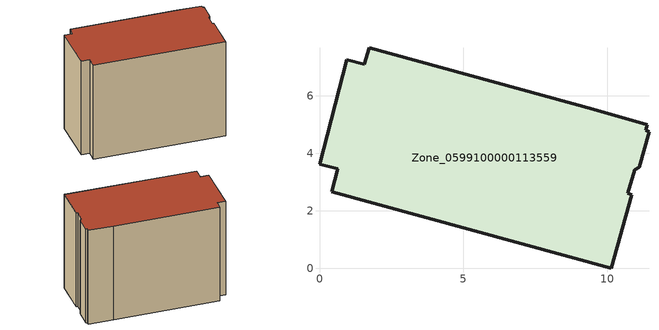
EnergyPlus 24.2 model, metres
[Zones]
Zone_0599100000113559
 floor ground (C_G): 10.95,3.42 10.72,2.61 10.85,2.57 10.14,0 0.42,2.67 0.63,3.47 0,3.63 0.95,7.26 1.56,7.1 1.74,7.68 9.52,5.54 11.39,5 11.34,4.8 11.45,4.76 11.11,3.52 z0
 wall outside (C_F): 0.63,3.47 0.42,2.67 10.14,0 10.85,2.57 10.72,2.61 10.95,3.42 11.11,3.52 11.45,4.76 11.34,4.8 11.39,5 9.52,5.54 1.74,7.68 1.56,7.1 0.95,7.26 0,3.63 0.63,3.47 z0:8.03
 roof outside (C_R): 11.45,4.76 11.34,4.8 11.39,5 9.52,5.54 1.74,7.68 1.56,7.1 0.95,7.26 0,3.63 0.63,3.47 0.42,2.67 10.14,0 10.85,2.57 10.72,2.61 10.95,3.42 11.11,3.52 z8.03
[BUILDING]
Pand.0599100000113559: North Axis=0; Terrain=City; Loads Convergence Tolerance Value=0.04; Temperature Convergence Tolerance Value=0.4; Solar Distribution=FullExterior; Maximum Number of Warmup Days=25; Minimum Number of Warmup Days=1
[Site:Location]
Rotterdam.The.Hague.AP_ZH_NLD Design_Conditions: Latitude=51.96; Longitude=4.45; Time Zone=1; Elevation=-4.5
[SITE:GROUNDTEMPERATURE:BUILDINGSURFACE]
18, 18, 18, 18, 18, 18, 18, 18, 18, 18, 18, 18
[MATERIAL] Thermal Absorptance=0.9; Solar Absorptance=0.7; Visible Absorptance=0.7
Name | Roughness | Thickness | Conductivity | Density | Specific Heat
G.TC.1946 | MediumSmooth | 0.15 | 1 | 540 | 1210
F.TC.1946 | Rough | 0.3 | 0.857143 | 1920 | 840
R.TC.1946 | MediumRough | 0.2 | 0.909091 | 1500 | 1000
[CONSTRUCTION]
C_G: G.TC.1946
C_F: F.TC.1946
C_R: R.TC.1946
[ZONE]
Zone_0599100000113559: Type=1; Multiplier=1; Ceiling Height=Autocalculate; Volume=Autocalculate; Floor Area=autocalculate; Part of Total Floor Area=Yes
[ZONEINFILTRATION:DESIGNFLOWRATE]
Infil_Zone_0599100000113559: Zone or ZoneList or Space or SpaceList=Zone_0599100000113559; Schedule=AlwaysOn; Design Flow Rate Calculation Method=Flow/Area; Flow Rate per Floor Area=0.003; Constant Term Coefficient=1; Temperature Term Coefficient=0; Velocity Term Coefficient=0; Velocity Squared Term Coefficient=0
[HVACTEMPLATE:ZONE:IDEALLOADSAIRSYSTEM]
Zone_0599100000113559: Maximum Heating Supply Air Temperature=50; Minimum Cooling Supply Air Temperature=13; Maximum Heating Supply Air Humidity Ratio=0.0156; Minimum Cooling Supply Air Humidity Ratio=0.0077; Heating Limit=NoLimit; Cooling Limit=NoLimit; Dehumidification Control Type=ConstantSensibleHeatRatio; Cooling Sensible Heat Ratio=0.7; Dehumidification Setpoint=60; Humidification Control Type=None; Humidification Setpoint=30; Outdoor Air Method=None; Outdoor Air Flow Rate per Person=0.00944; Outdoor Air Flow Rate per Zone Floor Area=0; Outdoor Air Flow Rate per Zone=0; Demand Controlled Ventilation Type=None; Outdoor Air Economizer Type=NoEconomizer; Heat Recovery Type=None; Sensible Heat Recovery Effectiveness=0.7; Latent Heat Recovery Effectiveness=0.65
[ZONECONTROL:THERMOSTAT]
ThermostatControl_Zone_0599100000113559: Zone or ZoneList=Zone_0599100000113559; Control Type Schedule=DualSetpointControlType; Control 1=Thermostat_Zone_0599100000113559; Temperature Difference Between Cutout And Setpoint=0
[THERMOSTATSETPOINT:DUALSETPOINT]
Thermostat_Zone_0599100000113559: Heating Setpoint Temperature Schedule=HeatingSetpoint_Zone_0599100000113559; Cooling Setpoint Temperature Schedule=CoolingSetpoint_Zone_0599100000113559
[SCHEDULE:COMPACT]
HeatingSetpoint_Zone_0599100000113559: Through: 12/31, For: AllDays, Until: 24:00, 21
CoolingSetpoint_Zone_0599100000113559: Through: 12/31, For: AllDays, Until: 24:00, 24
DualSetpointControlType: Through: 12/31, For: AllDays, Until: 24:00, 4
AlwaysOn: Through: 12/31, For: AllDays, Until: 24:00, 1
